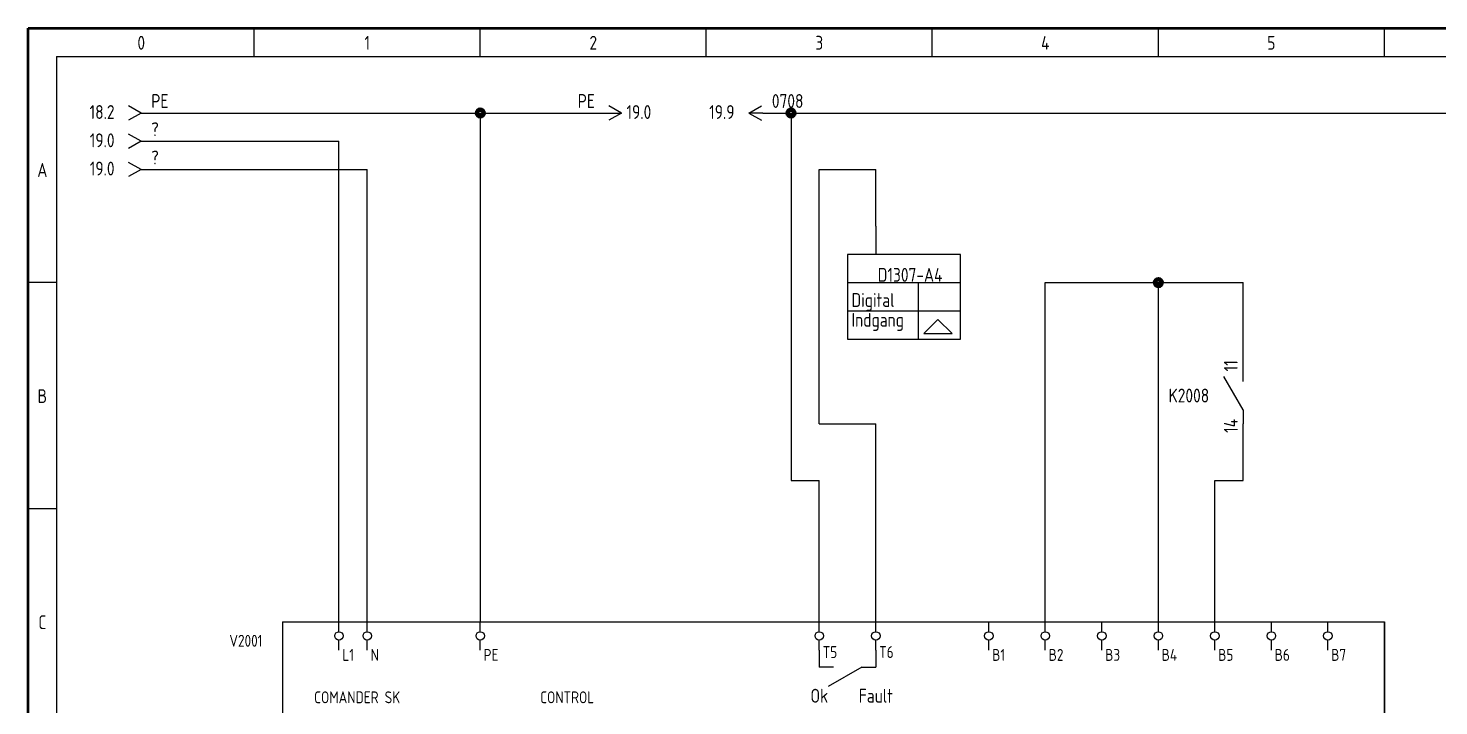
# Model space of a CAD drawing. Header units: millimetres. Extents: x 10 to 410, y 10 to 275.
# Drawn here: x 10 to 259.6, y 155.2 to 275 of the extents above; entities that cross this region are included whole.
import ezdxf
from ezdxf.enums import TextEntityAlignment as Align

# ---------------------------------------------------------------- set-up
doc = ezdxf.new("R2010")
doc.units = ezdxf.units.MM
doc.linetypes.add('Caddy_Solid', pattern=[0])
for name, color, linetype in [('2', 7, 'Continuous'), ('52', 7, 'Continuous'), ('56', 7, 'Continuous')]:
    doc.layers.add(name, color=color, linetype=linetype)
doc.styles.add('Caddy_Vectorfont1p', font='isocp___.ttf', dxfattribs={"width": 0.9})

# ---------------------------------------------------------------- blocks, each defined once
blk = doc.blocks.new('Blk1')
at = {"linetype": 'Caddy_Solid', "lineweight": 50}
for p, q in [((10, 10), (10, 275)), ((10, 275), (410, 275))]:
    blk.add_line(p, q, dxfattribs=at)
at = {"linetype": 'Caddy_Solid', "lineweight": 25}
for p, q in [((50, 270), (50, 275)), ((90, 270), (90, 275)), ((130, 270), (130, 275)), ((170, 270), (170, 275)), ((210, 270), (210, 275)), ((250, 270), (250, 275)), ((15, 270), (15, 30)), ((15, 270), (405, 270)), ((15, 230), (10, 230)), ((15, 190), (10, 190))]:
    blk.add_line(p, q, dxfattribs=at)
at = {"lineweight": 25, "style": 'Caddy_Vectorfont1p', "width": 0.9}
for s, p in [('0', (30, 271.2)), ('1', (70, 271.2)), ('2', (110, 271.2)), ('3', (150, 271.2)), ('4', (190, 271.2)), ('5', (230, 271.2)), ('A', (12.5, 248.7)), ('B', (12.5, 208.7)), ('C', (12.5, 168.7))]:
    blk.add_text(s, height=2.45, dxfattribs=at).set_placement(p, align=Align.CENTER)
blk = doc.blocks.new('Blk2')
at = {"linetype": 'Caddy_Solid', "lineweight": 25}
for p, q in [((65, 168.25), (65, 170)), ((65, 165), (65, 166.75))]:
    blk.add_line(p, q, dxfattribs=at)
blk.add_circle((65, 167.5), 0.75, dxfattribs=at)
at = {"lineweight": 25, "style": 'Caddy_Vectorfont1p', "width": 0.9, "flags": 1}
blk.add_attdef('$TAG160410', (67.6, 169.2), '', height=2.45, rotation=90, dxfattribs=at)
at = {"layer": '2', "lineweight": 25, "style": 'Caddy_Vectorfont1p', "width": 0.9, "flags": 1}
blk.add_attdef('$TAG160400', (64.1, 169.2), '', height=2.45, rotation=90, dxfattribs=at)
for tag, p in [('$TAG140020', (60.05, 173.3)), ('$TAG140050', (60.05, 169.8)), ('$TAG160010', (60.05, 166.3)), ('$TAG160030', (60.05, 162.8)), ('$TAG160040', (60.05, 157.8))]:
    blk.add_attdef(tag, text='', height=2.45, dxfattribs=at).set_placement(p, align=Align.RIGHT)
blk = doc.blocks.new('Blk3')
at = {"linetype": 'Caddy_Solid', "lineweight": 25}
for p, q in [((70, 168.25), (70, 170)), ((70, 165), (70, 166.75))]:
    blk.add_line(p, q, dxfattribs=at)
blk.add_circle((70, 167.5), 0.75, dxfattribs=at)
at = {"lineweight": 25, "style": 'Caddy_Vectorfont1p', "width": 0.9, "flags": 1}
blk.add_attdef('$TAG160410', (72.6, 169.2), '', height=2.45, rotation=90, dxfattribs=at)
at = {"layer": '2', "lineweight": 25, "style": 'Caddy_Vectorfont1p', "width": 0.9, "flags": 1}
blk.add_attdef('$TAG160400', (69.1, 169.2), '', height=2.45, rotation=90, dxfattribs=at)
for tag, p in [('$TAG140020', (65.05, 173.3)), ('$TAG140050', (65.05, 169.8)), ('$TAG160010', (65.05, 166.3)), ('$TAG160030', (65.05, 162.8)), ('$TAG160040', (65.05, 157.8))]:
    blk.add_attdef(tag, text='', height=2.45, dxfattribs=at).set_placement(p, align=Align.RIGHT)
blk = doc.blocks.new('Blk4')
at = {"linetype": 'Caddy_Solid', "lineweight": 25}
for p, q in [((90, 168.25), (90, 170)), ((90, 165), (90, 166.75))]:
    blk.add_line(p, q, dxfattribs=at)
blk.add_circle((90, 167.5), 0.75, dxfattribs=at)
at = {"lineweight": 25, "style": 'Caddy_Vectorfont1p', "width": 0.9, "flags": 1}
blk.add_attdef('$TAG160410', (92.6, 169.2), '', height=2.45, rotation=90, dxfattribs=at)
at = {"layer": '2', "lineweight": 25, "style": 'Caddy_Vectorfont1p', "width": 0.9, "flags": 1}
blk.add_attdef('$TAG160400', (89.1, 169.2), '', height=2.45, rotation=90, dxfattribs=at)
for tag, p in [('$TAG140020', (85.05, 173.3)), ('$TAG140050', (85.05, 169.8)), ('$TAG160010', (85.05, 166.3)), ('$TAG160030', (85.05, 162.8)), ('$TAG160040', (85.05, 157.8))]:
    blk.add_attdef(tag, text='', height=2.45, dxfattribs=at).set_placement(p, align=Align.RIGHT)
blk = doc.blocks.new('Blk9')
at = {"linetype": 'Caddy_Solid', "lineweight": 25}
for p, q in [((180, 168.25), (180, 170)), ((180, 165), (180, 166.75))]:
    blk.add_line(p, q, dxfattribs=at)
blk.add_circle((180, 167.5), 0.75, dxfattribs=at)
at = {"lineweight": 25, "style": 'Caddy_Vectorfont1p', "width": 0.9, "flags": 1}
blk.add_attdef('$TAG160410', (182.6, 169.2), '', height=2.45, rotation=90, dxfattribs=at)
at = {"layer": '2', "lineweight": 25, "style": 'Caddy_Vectorfont1p', "width": 0.9, "flags": 1}
blk.add_attdef('$TAG160400', (179.1, 169.2), '', height=2.45, rotation=90, dxfattribs=at)
for tag, p in [('$TAG140020', (175.05, 173.3)), ('$TAG140050', (175.05, 169.8)), ('$TAG160010', (175.05, 166.3)), ('$TAG160030', (175.05, 162.8)), ('$TAG160040', (175.05, 157.8))]:
    blk.add_attdef(tag, text='', height=2.45, dxfattribs=at).set_placement(p, align=Align.RIGHT)
blk = doc.blocks.new('Blk10')
at = {"linetype": 'Caddy_Solid', "lineweight": 25}
for p, q in [((190, 168.25), (190, 170)), ((190, 165), (190, 166.75))]:
    blk.add_line(p, q, dxfattribs=at)
blk.add_circle((190, 167.5), 0.75, dxfattribs=at)
at = {"lineweight": 25, "style": 'Caddy_Vectorfont1p', "width": 0.9, "flags": 1}
blk.add_attdef('$TAG160410', (192.6, 169.2), '', height=2.45, rotation=90, dxfattribs=at)
at = {"layer": '2', "lineweight": 25, "style": 'Caddy_Vectorfont1p', "width": 0.9, "flags": 1}
blk.add_attdef('$TAG160400', (189.1, 169.2), '', height=2.45, rotation=90, dxfattribs=at)
for tag, p in [('$TAG140020', (185.05, 173.3)), ('$TAG140050', (185.05, 169.8)), ('$TAG160010', (185.05, 166.3)), ('$TAG160030', (185.05, 162.8)), ('$TAG160040', (185.05, 157.8))]:
    blk.add_attdef(tag, text='', height=2.45, dxfattribs=at).set_placement(p, align=Align.RIGHT)
blk = doc.blocks.new('Blk11')
at = {"linetype": 'Caddy_Solid', "lineweight": 25}
for p, q in [((200, 168.25), (200, 170)), ((200, 165), (200, 166.75))]:
    blk.add_line(p, q, dxfattribs=at)
blk.add_circle((200, 167.5), 0.75, dxfattribs=at)
at = {"lineweight": 25, "style": 'Caddy_Vectorfont1p', "width": 0.9, "flags": 1}
blk.add_attdef('$TAG160410', (202.6, 169.2), '', height=2.45, rotation=90, dxfattribs=at)
at = {"layer": '2', "lineweight": 25, "style": 'Caddy_Vectorfont1p', "width": 0.9, "flags": 1}
blk.add_attdef('$TAG160400', (199.1, 169.2), '', height=2.45, rotation=90, dxfattribs=at)
for tag, p in [('$TAG140020', (195.05, 173.3)), ('$TAG140050', (195.05, 169.8)), ('$TAG160010', (195.05, 166.3)), ('$TAG160030', (195.05, 162.8)), ('$TAG160040', (195.05, 157.8))]:
    blk.add_attdef(tag, text='', height=2.45, dxfattribs=at).set_placement(p, align=Align.RIGHT)
blk = doc.blocks.new('Blk12')
at = {"linetype": 'Caddy_Solid', "lineweight": 25}
for p, q in [((210, 168.25), (210, 170)), ((210, 165), (210, 166.75))]:
    blk.add_line(p, q, dxfattribs=at)
blk.add_circle((210, 167.5), 0.75, dxfattribs=at)
at = {"lineweight": 25, "style": 'Caddy_Vectorfont1p', "width": 0.9, "flags": 1}
blk.add_attdef('$TAG160410', (212.6, 169.2), '', height=2.45, rotation=90, dxfattribs=at)
at = {"layer": '2', "lineweight": 25, "style": 'Caddy_Vectorfont1p', "width": 0.9, "flags": 1}
blk.add_attdef('$TAG160400', (209.1, 169.2), '', height=2.45, rotation=90, dxfattribs=at)
for tag, p in [('$TAG140020', (205.05, 173.3)), ('$TAG140050', (205.05, 169.8)), ('$TAG160010', (205.05, 166.3)), ('$TAG160030', (205.05, 162.8)), ('$TAG160040', (205.05, 157.8))]:
    blk.add_attdef(tag, text='', height=2.45, dxfattribs=at).set_placement(p, align=Align.RIGHT)
blk = doc.blocks.new('Blk13')
at = {"linetype": 'Caddy_Solid', "lineweight": 25}
for p, q in [((220, 168.25), (220, 170)), ((220, 165), (220, 166.75))]:
    blk.add_line(p, q, dxfattribs=at)
blk.add_circle((220, 167.5), 0.75, dxfattribs=at)
at = {"lineweight": 25, "style": 'Caddy_Vectorfont1p', "width": 0.9, "flags": 1}
blk.add_attdef('$TAG160410', (222.6, 169.2), '', height=2.45, rotation=90, dxfattribs=at)
at = {"layer": '2', "lineweight": 25, "style": 'Caddy_Vectorfont1p', "width": 0.9, "flags": 1}
blk.add_attdef('$TAG160400', (219.1, 169.2), '', height=2.45, rotation=90, dxfattribs=at)
for tag, p in [('$TAG140020', (215.05, 173.3)), ('$TAG140050', (215.05, 169.8)), ('$TAG160010', (215.05, 166.3)), ('$TAG160030', (215.05, 162.8)), ('$TAG160040', (215.05, 157.8))]:
    blk.add_attdef(tag, text='', height=2.45, dxfattribs=at).set_placement(p, align=Align.RIGHT)
blk = doc.blocks.new('Blk14')
at = {"linetype": 'Caddy_Solid', "lineweight": 25}
for p, q in [((230, 168.25), (230, 170)), ((230, 165), (230, 166.75))]:
    blk.add_line(p, q, dxfattribs=at)
blk.add_circle((230, 167.5), 0.75, dxfattribs=at)
at = {"lineweight": 25, "style": 'Caddy_Vectorfont1p', "width": 0.9, "flags": 1}
blk.add_attdef('$TAG160410', (232.6, 169.2), '', height=2.45, rotation=90, dxfattribs=at)
at = {"layer": '2', "lineweight": 25, "style": 'Caddy_Vectorfont1p', "width": 0.9, "flags": 1}
blk.add_attdef('$TAG160400', (229.1, 169.2), '', height=2.45, rotation=90, dxfattribs=at)
for tag, p in [('$TAG140020', (225.05, 173.3)), ('$TAG140050', (225.05, 169.8)), ('$TAG160010', (225.05, 166.3)), ('$TAG160030', (225.05, 162.8)), ('$TAG160040', (225.05, 157.8))]:
    blk.add_attdef(tag, text='', height=2.45, dxfattribs=at).set_placement(p, align=Align.RIGHT)
blk = doc.blocks.new('Blk15')
at = {"linetype": 'Caddy_Solid', "lineweight": 25}
for p, q in [((240, 168.25), (240, 170)), ((240, 165), (240, 166.75))]:
    blk.add_line(p, q, dxfattribs=at)
blk.add_circle((240, 167.5), 0.75, dxfattribs=at)
at = {"lineweight": 25, "style": 'Caddy_Vectorfont1p', "width": 0.9, "flags": 1}
blk.add_attdef('$TAG160410', (242.6, 169.2), '', height=2.45, rotation=90, dxfattribs=at)
at = {"layer": '2', "lineweight": 25, "style": 'Caddy_Vectorfont1p', "width": 0.9, "flags": 1}
blk.add_attdef('$TAG160400', (239.1, 169.2), '', height=2.45, rotation=90, dxfattribs=at)
for tag, p in [('$TAG140020', (235.05, 173.3)), ('$TAG140050', (235.05, 169.8)), ('$TAG160010', (235.05, 166.3)), ('$TAG160030', (235.05, 162.8)), ('$TAG160040', (235.05, 157.8))]:
    blk.add_attdef(tag, text='', height=2.45, dxfattribs=at).set_placement(p, align=Align.RIGHT)
blk = doc.blocks.new('Blk20')
at = {"linetype": 'Caddy_Solid', "lineweight": 25}
for p, q in [((150, 168.25), (150, 170)), ((150, 165), (150, 166.75))]:
    blk.add_line(p, q, dxfattribs=at)
blk.add_circle((150, 167.5), 0.75, dxfattribs=at)
at = {"lineweight": 25, "style": 'Caddy_Vectorfont1p', "width": 0.9, "flags": 1}
blk.add_attdef('$TAG160410', (152.6, 169.2), '', height=2.45, rotation=90, dxfattribs=at)
at = {"layer": '2', "lineweight": 25, "style": 'Caddy_Vectorfont1p', "width": 0.9, "flags": 1}
blk.add_attdef('$TAG160400', (149.1, 169.2), '', height=2.45, rotation=90, dxfattribs=at)
for tag, p in [('$TAG140020', (145.05, 173.3)), ('$TAG140050', (145.05, 169.8)), ('$TAG160010', (145.05, 166.3)), ('$TAG160030', (145.05, 162.8)), ('$TAG160040', (145.05, 157.8))]:
    blk.add_attdef(tag, text='', height=2.45, dxfattribs=at).set_placement(p, align=Align.RIGHT)
blk = doc.blocks.new('Blk21')
at = {"linetype": 'Caddy_Solid', "lineweight": 25}
for p, q in [((160, 168.25), (160, 170)), ((160, 165), (160, 166.75))]:
    blk.add_line(p, q, dxfattribs=at)
blk.add_circle((160, 167.5), 0.75, dxfattribs=at)
at = {"lineweight": 25, "style": 'Caddy_Vectorfont1p', "width": 0.9, "flags": 1}
blk.add_attdef('$TAG160410', (162.6, 169.2), '', height=2.45, rotation=90, dxfattribs=at)
at = {"layer": '2', "lineweight": 25, "style": 'Caddy_Vectorfont1p', "width": 0.9, "flags": 1}
blk.add_attdef('$TAG160400', (159.1, 169.2), '', height=2.45, rotation=90, dxfattribs=at)
for tag, p in [('$TAG140020', (155.05, 173.3)), ('$TAG140050', (155.05, 169.8)), ('$TAG160010', (155.05, 166.3)), ('$TAG160030', (155.05, 162.8)), ('$TAG160040', (155.05, 157.8))]:
    blk.add_attdef(tag, text='', height=2.45, dxfattribs=at).set_placement(p, align=Align.RIGHT)
blk = doc.blocks.new('Blk28')
at = {"linetype": 'Caddy_Solid', "lineweight": 25}
for p, q in [((137.5, 260), (139.75, 261.25)), ((137.5, 260), (139.75, 258.75)), ((140, 260), (137.5, 260))]:
    blk.add_line(p, q, dxfattribs=at)
at = {"lineweight": 25, "style": 'Caddy_Vectorfont1p', "width": 0.9}
blk.add_attdef('$TAG160010', (141.6, 260.9), '', height=2.45, dxfattribs=at)
blk.add_attdef('$TAG160500', text='', height=2.45, dxfattribs=at).set_placement((135, 258.95), align=Align.RIGHT)
blk = doc.blocks.new('Blk30')
at = {"linetype": 'Caddy_Solid', "lineweight": 25}
for p, q in [((152.5, 162), (150, 162)), ((157.5, 162), (151.58, 158.58)), ((157.5, 162), (160, 162))]:
    blk.add_line(p, q, dxfattribs=at)
at = {"lineweight": 25, "style": 'Caddy_Vectorfont1p', "width": 0.9, "flags": 1}
blk.add_attdef('$TAG175000_00', (150.7, 161.05), '', height=2.45, rotation=180, dxfattribs=at)
for tag, rotation, p in [('$TAG175000_01', 180, (159.1, 161.05)), ('$TAG160010', 90, (156.2, 156))]:
    blk.add_attdef(tag, text='', height=2.45, rotation=rotation, dxfattribs=at).set_placement(p, align=Align.RIGHT)
at = {"lineweight": 25, "style": 'Caddy_Vectorfont1p', "width": 0.9}
blk.add_attdef('$TAG160500', text='', height=2.45, rotation=90, dxfattribs=at).set_placement((159.7, 156), align=Align.RIGHT)
blk = doc.blocks.new('Blk32')
at = {"linetype": 'Caddy_Solid', "lineweight": 25}
for p, q in [((175, 235), (155, 235)), ((155, 235), (155, 220)), ((175, 220), (175, 235)), ((155, 220), (175, 220))]:
    blk.add_line(p, q, dxfattribs=at)
blk = doc.blocks.new('Blk33')
at = {"linetype": 'Caddy_Solid', "lineweight": 25}
blk.add_line((160, 240), (160, 235), dxfattribs=at)
blk = doc.blocks.new('Blk31')
at = {"linetype": 'Caddy_Solid', "lineweight": 25}
for p, q in [((155, 230), (175, 230)), ((167.5, 230), (167.5, 220)), ((155, 225), (175, 225)), ((171, 223.5), (168.5, 221)), ((173.5, 221), (171, 223.5)), ((168.5, 221), (173.5, 221))]:
    blk.add_line(p, q, dxfattribs=at)
for name in ['Blk33', 'Blk32']:
    blk.add_blockref(name, (0, 0, 1))
at = {"lineweight": 25, "style": 'Caddy_Vectorfont1p', "width": 0.9}
for s, p in [('Digital', (155.7, 225.7)), ('Indgang', (155.7, 222.2))]:
    blk.add_text(s, height=2.45, dxfattribs=at).set_placement(p)
blk.add_attdef('$TAG175000_00', (159.05, 238.4), '', height=2.45, rotation=90, dxfattribs=at)
for tag, p in [('$TAG160030', (156.8, 234.7)), ('$TAG160040', (156.8, 231.2)), ('$TAG175100', (171.8, 230.15)), ('$TAG175110', (154.3, 224.15)), ('$TAG175120', (154.3, 221.15)), ('$TAG160500', (154.3, 217.65))]:
    blk.add_attdef(tag, text='', height=2.45, dxfattribs=at).set_placement(p, align=Align.RIGHT)
at = {"lineweight": 25, "style": 'Caddy_Vectorfont1p', "width": 0.9, "flags": 1}
blk.add_attdef('$TAG160010', text='', height=2.45, dxfattribs=at).set_placement((150.96, 229.53), align=Align.RIGHT)
blk = doc.blocks.new('Blk49')
at = {"linetype": 'Caddy_Solid', "lineweight": 25}
for p, q in [((225, 212.5), (225, 215)), ((225, 207.5), (221.58, 213.42)), ((225, 207.5), (225, 205))]:
    blk.add_line(p, q, dxfattribs=at)
at = {"lineweight": 25, "style": 'Caddy_Vectorfont1p', "width": 0.9}
blk.add_attdef('$TAG175000_00', (224.05, 214.3), '', height=2.45, rotation=90, dxfattribs=at)
for tag, p in [('$TAG160010', (219, 208.8)), ('$TAG160500', (219, 205.3))]:
    blk.add_attdef(tag, text='', height=2.45, dxfattribs=at).set_placement(p, align=Align.RIGHT)
blk.add_attdef('$TAG175000_01', text='', height=2.45, rotation=90, dxfattribs=at).set_placement((224.05, 205.9), align=Align.RIGHT)
blk = doc.blocks.new('Blk52')
at = {"layer": '2', "linetype": 'Caddy_Solid', "lineweight": 25}
for q in [(27.75, 256.25), (27.75, 253.75)]:
    blk.add_line((30, 255), q, dxfattribs=at)
at = {"layer": '52', "lineweight": 25, "style": 'Caddy_Vectorfont1p', "width": 0.9, "flags": 1}
for tag, p in [('$TAG140020', (31.77, 262.9)), ('$TAG140050', (31.77, 259.4))]:
    blk.add_attdef(tag, p, '', height=2.45, dxfattribs=at)
at = {"layer": '52', "lineweight": 25, "style": 'Caddy_Vectorfont1p', "width": 0.9}
blk.add_attdef('$TAG160010', (31.77, 255.9), '', height=2.45, dxfattribs=at)
at = {"layer": '56', "lineweight": 25, "style": 'Caddy_Vectorfont1p', "width": 0.9}
blk.add_attdef('$TAG160500', text='', height=2.45, dxfattribs=at).set_placement((25.28, 253.95), align=Align.RIGHT)
blk = doc.blocks.new('Blk53')
at = {"layer": '2', "linetype": 'Caddy_Solid', "lineweight": 25}
for q in [(27.75, 251.25), (27.75, 248.75)]:
    blk.add_line((30, 250), q, dxfattribs=at)
at = {"layer": '52', "lineweight": 25, "style": 'Caddy_Vectorfont1p', "width": 0.9, "flags": 1}
for tag, p in [('$TAG140020', (31.77, 257.9)), ('$TAG140050', (31.77, 254.4))]:
    blk.add_attdef(tag, p, '', height=2.45, dxfattribs=at)
at = {"layer": '52', "lineweight": 25, "style": 'Caddy_Vectorfont1p', "width": 0.9}
blk.add_attdef('$TAG160010', (31.77, 250.9), '', height=2.45, dxfattribs=at)
at = {"layer": '56', "lineweight": 25, "style": 'Caddy_Vectorfont1p', "width": 0.9}
blk.add_attdef('$TAG160500', text='', height=2.45, dxfattribs=at).set_placement((25.28, 248.95), align=Align.RIGHT)
blk = doc.blocks.new('Blk54')
at = {"linetype": 'Caddy_Solid', "lineweight": 25}
for q in [(27.75, 261.25), (27.75, 258.75)]:
    blk.add_line((30, 260), q, dxfattribs=at)
at = {"lineweight": 25, "style": 'Caddy_Vectorfont1p', "width": 0.9, "flags": 1}
for tag, p in [('$TAG140020', (31.77, 267.9)), ('$TAG140050', (31.77, 264.4))]:
    blk.add_attdef(tag, p, '', height=2.45, dxfattribs=at)
at = {"lineweight": 25, "style": 'Caddy_Vectorfont1p', "width": 0.9}
blk.add_attdef('$TAG160010', (31.77, 260.9), '', height=2.45, dxfattribs=at)
blk.add_attdef('$TAG160500', text='', height=2.45, dxfattribs=at).set_placement((25.28, 258.95), align=Align.RIGHT)
blk = doc.blocks.new('Blk55')
at = {"linetype": 'Caddy_Solid', "lineweight": 25}
for q in [(112.75, 261.25), (112.75, 258.75)]:
    blk.add_line((115, 260), q, dxfattribs=at)
at = {"lineweight": 25, "style": 'Caddy_Vectorfont1p', "width": 0.9, "flags": 1}
for tag, p in [('$TAG140020', (110.29, 267.9)), ('$TAG140050', (110.29, 264.4))]:
    blk.add_attdef(tag, text='', height=2.45, dxfattribs=at).set_placement(p, align=Align.RIGHT)
at = {"lineweight": 25, "style": 'Caddy_Vectorfont1p', "width": 0.9}
blk.add_attdef('$TAG160010', text='', height=2.45, dxfattribs=at).set_placement((110.29, 260.9), align=Align.RIGHT)
blk.add_attdef('$TAG160500', (115.87, 258.95), '', height=2.45, dxfattribs=at)

msp = doc.modelspace()

# ---------------------------------------------------------------- linework, layer by layer
at = {"linetype": 'Caddy_Solid', "lineweight": 25}
for p, q in [((30, 260), (90, 260)), ((90, 260), (115, 260)), ((90, 260), (90, 170)), ((140, 260), (145, 260)), ((145, 260), (145, 195)), ((145, 260), (390, 260)), ((30, 255), (65, 255)), ((65, 170), (65, 255)), ((30, 250), (70, 250)), ((70, 170), (70, 250)), ((150, 205), (150, 250)), ((150, 250), (160, 250)), ((160, 240), (160, 250)), ((190, 230), (210, 230)), ((190, 170), (190, 230)), ((210, 230), (225, 230)), ((210, 170), (210, 230)), ((225, 215), (225, 230)), ((150, 205), (160, 205)), ((160, 170), (160, 205)), ((225, 195), (225, 205)), ((145, 195), (150, 195)), ((150, 170), (150, 195)), ((220, 195), (225, 195)), ((220, 170), (220, 195)), ((55, 170), (250, 170)), ((55, 170), (55, 140)), ((220, 170), (230, 170)), ((230, 170), (250, 170)), ((250, 140), (250, 170)), ((250, 170), (250, 140)), ((150, 165), (150, 162)), ((160, 165), (160, 162))]:
    msp.add_line(p, q, dxfattribs=at)
at = {"lineweight": 40}
for centre, radius in [((90, 260), 0.8), ((90, 260), 0.6), ((90, 260), 0.4), ((145, 260), 0.8), ((145, 260), 0.6), ((145, 260), 0.4), ((210, 230), 0.8), ((210, 230), 0.6), ((210, 230), 0.4)]:
    msp.add_circle(centre, radius, dxfattribs=at)

# ---------------------------------------------------------------- block references
for name in ['Blk1', 'Blk2', 'Blk3', 'Blk4', 'Blk20', 'Blk21', 'Blk9', 'Blk10', 'Blk11', 'Blk12', 'Blk13', 'Blk14', 'Blk15', 'Blk30']:
    msp.add_blockref(name, (0, 0, 1))
ref = msp.add_blockref('Blk54', (0, 0, 1))
ref.add_attrib('$TAG160010', 'PE', (31.77, 260.9), dxfattribs={"lineweight": 25, "height": 2.45, "style": 'Caddy_Vectorfont1p', "width": 0.9})
ref.add_attrib('$TAG160500', '18.2', dxfattribs={"lineweight": 25, "height": 2.45, "style": 'Caddy_Vectorfont1p', "width": 0.9}).set_placement((25.28, 258.95), align=Align.RIGHT)
ref = msp.add_blockref('Blk55', (0, 0, 1))
ref.add_attrib('$TAG160010', 'PE', dxfattribs={"lineweight": 25, "height": 2.45, "style": 'Caddy_Vectorfont1p', "width": 0.9}).set_placement((110.29, 260.9), align=Align.RIGHT)
ref.add_attrib('$TAG160500', '19.0', (115.87, 258.95), dxfattribs={"lineweight": 25, "height": 2.45, "style": 'Caddy_Vectorfont1p', "width": 0.9})
ref = msp.add_blockref('Blk28', (0, 0, 1))
ref.add_attrib('$TAG160010', '0708', (141.6, 260.9), dxfattribs={"lineweight": 25, "height": 2.45, "style": 'Caddy_Vectorfont1p', "width": 0.9})
ref.add_attrib('$TAG160500', '19.9', dxfattribs={"lineweight": 25, "height": 2.45, "style": 'Caddy_Vectorfont1p', "width": 0.9}).set_placement((135, 258.95), align=Align.RIGHT)
ref = msp.add_blockref('Blk52', (0, 0, 1))
ref.add_attrib('$TAG160010', '?', (31.77, 255.9), dxfattribs={"layer": '52', "lineweight": 25, "height": 2.45, "style": 'Caddy_Vectorfont1p', "width": 0.9})
ref.add_attrib('$TAG160500', '19.0', dxfattribs={"layer": '56', "lineweight": 25, "height": 2.45, "style": 'Caddy_Vectorfont1p', "width": 0.9}).set_placement((25.28, 253.95), align=Align.RIGHT)
ref = msp.add_blockref('Blk53', (0, 0, 1))
ref.add_attrib('$TAG160010', '?', (31.77, 250.9), dxfattribs={"layer": '52', "lineweight": 25, "height": 2.45, "style": 'Caddy_Vectorfont1p', "width": 0.9})
ref.add_attrib('$TAG160500', '19.0', dxfattribs={"layer": '56', "lineweight": 25, "height": 2.45, "style": 'Caddy_Vectorfont1p', "width": 0.9}).set_placement((25.28, 248.95), align=Align.RIGHT)
ref = msp.add_blockref('Blk31', (0, 0, 1))
ref.add_attrib('$TAG175100', 'D1307-A4', dxfattribs={"lineweight": 25, "height": 2.45, "style": 'Caddy_Vectorfont1p', "width": 0.9}).set_placement((171.8, 230.15), align=Align.RIGHT)
ref = msp.add_blockref('Blk49', (0, 0, 1))
ref.add_attrib('$TAG160010', 'K2008', dxfattribs={"lineweight": 25, "height": 2.45, "style": 'Caddy_Vectorfont1p', "width": 0.9}).set_placement((219, 208.8), align=Align.RIGHT)
ref.add_attrib('$TAG175000_00', '11', (224.05, 214.3), dxfattribs={"lineweight": 25, "height": 2.45, "rotation": 90, "style": 'Caddy_Vectorfont1p', "width": 0.9})
ref.add_attrib('$TAG175000_01', '14', dxfattribs={"lineweight": 25, "height": 2.45, "rotation": 90, "style": 'Caddy_Vectorfont1p', "width": 0.9}).set_placement((224.05, 205.9), align=Align.RIGHT)

# ---------------------------------------------------------------- texts
at = {"lineweight": 25, "style": 'Caddy_Vectorfont1p', "width": 0.9}
for s, p in [('V2001', (45.6, 165.6)), ('L1', (65.6, 163.1)), ('N', (70.6, 163.1)), ('PE', (90.6, 163.1)), ('T5', (150.6, 163.6)), ('T6', (160.6, 163.6)), ('B1', (180.6, 163.1)), ('B2', (190.6, 163.1)), ('B3', (200.6, 163.1)), ('B4', (210.6, 163.1)), ('B5', (220.6, 163.1)), ('B6', (230.6, 163.1)), ('B7', (240.6, 163.1))]:
    msp.add_text(s, height=2.1, dxfattribs=at).set_placement(p)
at = {"lineweight": 35, "style": 'Caddy_Vectorfont1p', "width": 0.9}
for s, p in [('COMANDER SK', (60.6, 155.6)), ('CONTROL', (100.6, 155.6))]:
    msp.add_text(s, height=2.1, dxfattribs=at).set_placement(p)
at = {"lineweight": 25, "style": 'Caddy_Vectorfont1p', "width": 0.9}
for s, p in [('Ok', (150, 155.7)), ('Fault', (160, 155.7))]:
    msp.add_text(s, height=2.45, dxfattribs=at).set_placement(p, align=Align.CENTER)

doc.saveas('drawing.dxf')
